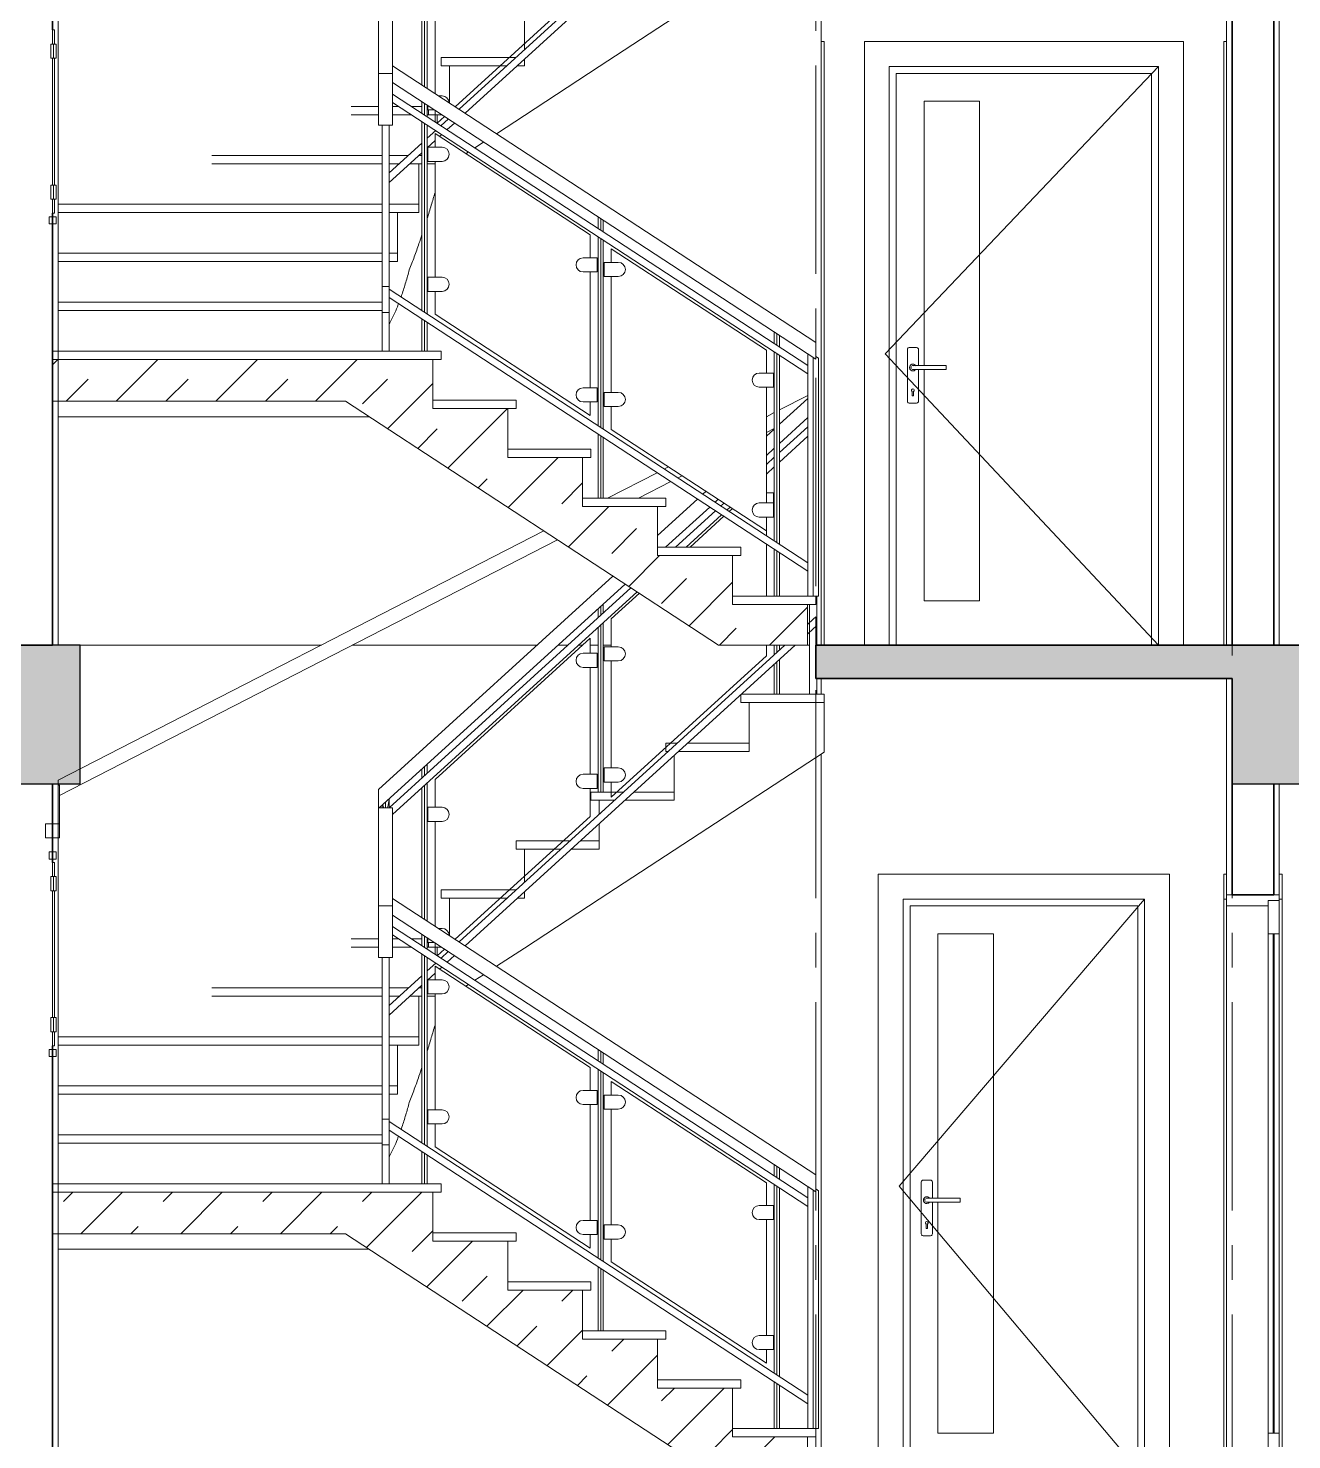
# Model space of a CAD drawing. Header units: millimetres. Extents: x 1373 to 40779, y 1939 to 6439.
# Drawn here: x 20984 to 21439, y 3289 to 3798 of the extents above; entities that cross this region are included whole.
import ezdxf

# ---------------------------------------------------------------- set-up
doc = ezdxf.new("R2010")
doc.units = ezdxf.units.MM
doc.linetypes.add('IMPORT-CENTER2', pattern=[112.5, 75, -12.5, 12.5, -12.5])
for name, color, linetype, lineweight in [('A-DETL', 6, 'Continuous', 30), ('A-DETL-GENF', 92, 'Continuous', 18), ('A-DOOR', 31, 'Continuous', 18), ('A-DOOR-FRAM', 31, 'Continuous', 18), ('A-FLOR-FNSH', 192, 'Continuous', 35), ('A-FLOR-HRAL', 11, 'Continuous', 18), ('A-WALL', 20, 'Continuous', 9), ('A-WALL-FNSH', 113, 'Continuous', 18), ('S-GRID', 252, 'IMPORT-CENTER2', 5), ('S-STRS', 31, 'Continuous', 18)]:
    doc.layers.add(name, color=color, linetype=linetype, lineweight=lineweight)
pattern_1 = [(45, (21247.647, 4327.157), (-17.9605, 17.9605), []), (45, (21265.607, 4327.157), (-17.9605, 17.9605), [12.7, -12.7])]

# ---------------------------------------------------------------- blocks, each defined once
blk = doc.blocks.new('_MB_KAPI_CAMLI_B - _m_kapı_100_camlı-V22-Schnitt 0')
at = {"layer": 'A-DOOR-FRAM'}
for q in [(-237.96, 17.5), (-236.96, -200)]:
    blk.add_line((-236.96, 17.5), q, dxfattribs=at)
blk = doc.blocks.new('_MB_KAPI_CAMLI_B - _m_kapı_100_camlı-V23-Schnitt 0')
at = {"layer": 'A-DOOR-FRAM'}
for p in [(-92.96, -200), (-91.96, 17.5)]:
    blk.add_line(p, (-92.96, 17.5), dxfattribs=at)
blk = doc.blocks.new('_MB_KAPI_CAMLI_B - _m_kapı_90_camlı-2079224-Schnitt 0')
at = {"layer": 'A-DOOR'}
for p, q in [((-76.96, -292), (-76.96, -304)), ((-72.96, -292), (-76.96, -292)), ((-72.96, -304), (-72.96, -292)), ((-76.96, -304), (-72.96, -304)), ((-76.96, -484), (-76.96, -304)), ((-74.76, -304), (-75.16, -304)), ((-75.16, -304), (-75.16, -484)), ((-74.76, -484), (-74.76, -304)), ((-72.96, -484), (-72.96, -304)), ((-76.96, -484), (-76.96, -500)), ((-72.96, -484), (-76.96, -484)), ((-75.16, -484), (-74.76, -484)), ((-72.96, -500), (-72.96, -484)), ((-76.96, -500), (-72.96, -500))]:
    blk.add_line(p, q, dxfattribs=at)
at = {"layer": 'A-DOOR-FRAM'}
for p, q in [((-92.96, -282.5), (-92.96, -291.5)), ((-91.96, -282.5), (-92.96, -282.5)), ((-91.96, -291.5), (-91.96, -282.5)), ((-71.96, -282.5), (-72.96, -282.5)), ((-72.96, -282.5), (-72.96, -291.5)), ((-71.96, -291.5), (-71.96, -282.5)), ((-92.96, -291.5), (-91.96, -291.5)), ((-92.96, -500), (-92.96, -291.5)), ((-91.96, -290), (-91.96, -294)), ((-72.96, -290), (-91.96, -290)), ((-91.96, -294), (-76.96, -294)), ((-91.96, -500), (-91.96, -294)), ((-76.96, -294), (-76.96, -292)), ((-76.96, -292), (-72.96, -292)), ((-72.96, -292), (-72.96, -290)), ((-72.96, -291.5), (-71.96, -291.5)), ((-71.96, -291.5), (-71.96, -500))]:
    blk.add_line(p, q, dxfattribs=at)
blk = doc.blocks.new('RJEJRE')
at = {"layer": 'A-FLOR-HRAL'}
for p, q in [((-368.49, -6.91), (-251.11, 100)), ((-247.34, 100), (-366.29, -8.34)), ((-381.91, 1.87), (-381.91, 48.55)), ((-380.01, 0.62), (-380.01, 50.29)), ((-397.5, 41.3), (-397.5, 6)), ((-392.42, 8.73), (-392.42, 41.3)), ((-377.15, 36.46), (-377.15, -1.25)), ((-369.87, -6), (-321.27, 38.27)), ((-514.32, 21.64), (-514.96, 21.64)), ((-514.96, 21.64), (-514.96, 16.56)), ((-514.32, 16.56), (-514.32, 21.64)), ((-515.59, 16.56), (-515.59, 11.48)), ((-515.59, 16.56), (-513.69, 16.56)), ((-513.69, 11.48), (-513.69, 16.56)), ((-515.59, 11.48), (-513.69, 11.48)), ((-514.96, 11.48), (-514.96, -34.24)), ((-514.32, -34.24), (-514.32, 11.48)), ((-392.42, 6), (-397.5, 6)), ((-397.5, 6), (-397.5, -12.63)), ((-392.42, 2.67), (-392.42, 8.73)), ((-392.42, 8.73), (-239.96, -90.91)), ((-392.42, -12.63), (-392.42, 6)), ((-392.42, 2.67), (-239.96, -96.98)), ((-392.42, -1.43), (-242.82, -99.21)), ((-392.42, -4.46), (-242.82, -102.24)), ((-381.91, -8.29), (-381.91, -4.2)), ((-374.61, -2.1), (-375.85, -2.1)), ((-380.01, -5.45), (-380.01, -9.54)), ((-379.69, -5.65), (-379.69, -7.18)), ((-379.69, -7.18), (-377.36, -7.18)), ((-377.15, -7.32), (-377.15, -11.41)), ((-376.37, -11.92), (-373.75, -9.54)), ((-397.5, -12.63), (-392.42, -12.63)), ((-396.23, -12.63), (-396.23, -35.5)), ((-396.23, -12.63), (-396.23, -94.12)), ((-393.69, -35.5), (-393.69, -12.63)), ((-393.69, -94.12), (-393.69, -12.63)), ((-381.91, -79.41), (-381.91, -11.33)), ((-380.01, -12.57), (-380.01, -80.66)), ((-380.01, -17.4), (-376.92, -14.59)), ((-374.98, -12.82), (-372.44, -10.5)), ((-370.17, -11.88), (-372.79, -14.26)), ((-393.71, -29.88), (-381.91, -19.13)), ((-377.15, -18.23), (-380.01, -20.83)), ((-321.27, -52.23), (-377.15, -15.71)), ((-377.15, -15.71), (-377.15, -20.61)), ((-374.73, -16.02), (-375.54, -16.76)), ((-381.91, -22.57), (-393.71, -33.31)), ((-374.61, -20.61), (-379.69, -20.61)), ((-379.69, -20.61), (-379.69, -25.69)), ((-379.69, -25.69), (-374.61, -25.69)), ((-377.15, -25.69), (-377.15, -67.46)), ((-515.59, -34.24), (-515.59, -39.32)), ((-515.59, -34.24), (-513.69, -34.24)), ((-513.69, -39.32), (-513.69, -34.24)), ((-396.23, -35.61), (-396.23, -32.17)), ((-396.23, -35.5), (-396.23, -70.79)), ((-393.69, -70.79), (-393.69, -35.5)), ((-515.59, -39.32), (-513.69, -39.32)), ((-514.96, -39.32), (-514.96, -44.4)), ((-514.32, -44.4), (-514.32, -39.32)), ((-516.23, -45.67), (-516.23, -48.21)), ((-513.69, -45.67), (-516.23, -45.67)), ((-514.96, -44.4), (-514.32, -44.4)), ((-513.69, -48.21), (-513.69, -45.67)), ((-318.41, -49.8), (-318.41, -45.71)), ((-516.23, -48.21), (-513.69, -48.21)), ((-316.51, -46.95), (-316.51, -51.04)), ((-321.27, -60.46), (-321.27, -52.23)), ((-318.41, -120.92), (-318.41, -52.83)), ((-316.51, -54.08), (-316.51, -122.16)), ((-318.73, -60.46), (-323.81, -60.46)), ((-318.73, -65.54), (-318.73, -60.46)), ((-257.77, -93.74), (-313.65, -57.21)), ((-313.65, -57.21), (-313.65, -62.12)), ((-323.81, -65.54), (-318.73, -65.54)), ((-321.27, -107.3), (-321.27, -65.54)), ((-311.11, -62.12), (-316.19, -62.12)), ((-316.19, -62.12), (-316.19, -67.2)), ((-393.69, -70.79), (-396.23, -70.79)), ((-396.23, -70.79), (-396.23, -80.11)), ((-393.69, -80.11), (-393.69, -70.79)), ((-374.61, -67.46), (-379.69, -67.46)), ((-379.69, -67.46), (-379.69, -72.54)), ((-316.19, -67.2), (-311.11, -67.2)), ((-313.65, -67.2), (-313.65, -108.96)), ((-393.69, -74.75), (-393.69, -71.72)), ((-393.69, -71.72), (-242.82, -170.33)), ((-393.69, -74.75), (-242.82, -173.36)), ((-379.69, -72.54), (-374.61, -72.54)), ((-377.15, -72.54), (-377.15, -80.76)), ((-396.23, -80.11), (-393.69, -80.11)), ((-377.15, -80.76), (-321.27, -117.28)), ((-381.91, -94.12), (-381.91, -82.45)), ((-380.01, -83.69), (-380.01, -94.12)), ((-254.91, -91.3), (-254.91, -87.21)), ((-253.01, -88.45), (-253.01, -92.55)), ((-239.96, -90.91), (-239.96, -96.98)), ((-257.77, -101.96), (-257.77, -93.74)), ((-254.91, -162.42), (-254.91, -94.33)), ((-253.01, -95.58), (-253.01, -163.67)), ((-242.82, -182.35), (-242.82, -95.11)), ((-239.01, -96.62), (-239.96, -95.99)), ((-239.01, -96.62), (-239.01, -182.35)), ((-255.23, -101.96), (-260.31, -101.96)), ((-255.23, -107.04), (-255.23, -101.96)), ((-318.73, -107.3), (-323.81, -107.3)), ((-318.73, -112.38), (-318.73, -107.3)), ((-311.11, -108.96), (-316.19, -108.96)), ((-316.19, -108.96), (-316.19, -114.04)), ((-260.31, -107.04), (-255.23, -107.04)), ((-257.77, -148.8), (-257.77, -107.04)), ((-242.82, -110.03), (-253.01, -115.26)), ((-253.01, -120.44), (-242.82, -111.16)), ((-323.81, -112.38), (-318.73, -112.38)), ((-321.27, -117.28), (-321.27, -112.38)), ((-316.19, -114.04), (-311.11, -114.04)), ((-313.65, -114.04), (-313.65, -122.27)), ((-254.91, -116.24), (-257.77, -117.7)), ((-254.91, -121.95), (-257.77, -123.41)), ((-242.82, -118.03), (-253.01, -127.32)), ((-253.01, -130.6), (-242.82, -121.32)), ((-318.41, -147.06), (-318.41, -123.95)), ((-316.51, -125.2), (-316.51, -147.06)), ((-313.65, -122.27), (-257.77, -158.79)), ((-257.77, -124.78), (-254.91, -122.18)), ((-242.82, -124.76), (-253.01, -134.04)), ((-255.02, -129.15), (-257.77, -131.65)), ((-292.97, -135.78), (-294.49, -136.55)), ((-257.77, -134.94), (-254.91, -132.34)), ((-254.91, -135.77), (-257.77, -138.38)), ((-297.09, -137.89), (-314.95, -147.06)), ((-292.19, -141.09), (-303.83, -147.06)), ((-288.08, -138.98), (-289.59, -139.75)), ((-296.96, -160.48), (-282.57, -147.37)), ((-280.63, -145.61), (-279.51, -144.58)), ((-275.11, -147.45), (-276.24, -148.48)), ((-255.23, -145.1), (-257.77, -145.1)), ((-255.23, -148.8), (-255.23, -145.1)), ((-278.18, -150.25), (-294.06, -164.71)), ((-290.45, -164.71), (-276.08, -151.62)), ((-274.14, -149.85), (-273.01, -148.83)), ((-270.81, -150.26), (-271.94, -151.29)), ((-270, -150.79), (-271.13, -151.82)), ((-255.23, -148.8), (-260.31, -148.8)), ((-255.23, -153.88), (-255.23, -148.8)), ((-273.88, -153.05), (-286.67, -164.71)), ((-273.07, -153.59), (-285.28, -164.71)), ((-260.31, -153.88), (-255.23, -153.88)), ((-257.77, -158.79), (-257.77, -153.88)), ((-337.92, -158.85), (-512.96, -248.71)), ((-333.03, -162.05), (-512.42, -254.14)), ((-257.77, -160.55), (-257.77, -158.79)), ((-257.77, -182.35), (-257.77, -163.59)), ((-254.91, -182.35), (-254.91, -165.45)), ((-253.01, -166.7), (-253.01, -182.35)), ((-397.5, -252.05), (-313.03, -175.12)), ((-308.64, -177.99), (-397.26, -258.7)), ((-393.65, -258.7), (-306.54, -179.36)), ((-304.34, -180.8), (-392.42, -261.02)), ((-303.53, -181.33), (-313.65, -190.54)), ((-239.96, -182.35), (-239.01, -182.35)), ((-239.64, -200.01), (-239.64, -182.35)), ((-318.41, -190.18), (-318.41, -186.89)), ((-316.51, -188.44), (-316.51, -185.15)), ((-242.18, -185.35), (-242.18, -217.65)), ((-316.51, -252.94), (-316.51, -191.88)), ((-313.65, -190.54), (-313.65, -200.62)), ((-242.96, -192.57), (-240.91, -190.71)), ((-240.89, -190.69), (-239.96, -189.84)), ((-239.96, -193.28), (-240.89, -194.13)), ((-239.96, -189.84), (-239.96, -193.28)), ((-321.27, -197.48), (-377.15, -248.38)), ((-321.27, -202.94), (-321.27, -197.48)), ((-318.41, -252.94), (-318.41, -193.61)), ((-240.91, -194.14), (-242.96, -196.01)), ((-368.49, -306.91), (-251.11, -200)), ((-247.34, -200), (-366.29, -308.34)), ((-318.73, -202.94), (-323.81, -202.94)), ((-318.73, -208.02), (-318.73, -202.94)), ((-311.11, -200.62), (-316.19, -200.62)), ((-316.19, -200.62), (-316.19, -205.7)), ((-257.77, -203.9), (-257.77, -200)), ((-254.91, -203.46), (-254.91, -200)), ((-253.01, -201.72), (-253.01, -200)), ((-323.81, -208.02), (-318.73, -208.02)), ((-321.27, -246.57), (-321.27, -208.02)), ((-316.19, -205.7), (-311.11, -205.7)), ((-313.65, -254.79), (-257.77, -203.9)), ((-313.65, -205.7), (-313.65, -244.26)), ((-254.91, -217.65), (-254.91, -206.89)), ((-253.01, -217.65), (-253.01, -205.16)), ((-239.64, -217.65), (-239.64, -212)), ((-254.91, -217.65), (-253.01, -217.65)), ((-240.91, -217.65), (-242.18, -217.65)), ((-239.64, -217.65), (-240.91, -217.65)), ((-380.01, -246.28), (-380.01, -242.99)), ((-381.91, -248.01), (-381.91, -244.72)), ((-377.15, -248.38), (-377.15, -258.46)), ((-318.73, -246.57), (-323.81, -246.57)), ((-318.73, -251.65), (-318.73, -246.57)), ((-311.11, -244.26), (-316.19, -244.26)), ((-316.19, -244.26), (-316.19, -249.34)), ((-512.96, -250.43), (-512.42, -250.43)), ((-512.42, -250.43), (-512.42, -264.39)), ((-397.5, -258.7), (-397.5, -252.05)), ((-381.91, -298.13), (-381.91, -251.45)), ((-380.01, -299.38), (-380.01, -249.71)), ((-323.81, -251.65), (-318.73, -251.65)), ((-321.27, -261.73), (-321.27, -251.65)), ((-318.41, -252.94), (-316.51, -252.94)), ((-316.19, -249.34), (-311.11, -249.34)), ((-313.65, -249.34), (-313.65, -254.79)), ((-397.5, -258.7), (-392.42, -258.7)), ((-397.5, -258.7), (-397.5, -294)), ((-396.23, -257.76), (-396.23, -258.7)), ((-395.93, -257.7), (-395.97, -257.54)), ((-395.59, -258.7), (-395.93, -257.7)), ((-393.98, -257.7), (-394.32, -258.7)), ((-393.76, -256.35), (-393.98, -257.7)), ((-393.7, -255.5), (-393.76, -256.35)), ((-393.69, -258.7), (-393.69, -255.45)), ((-392.42, -291.27), (-392.42, -258.7)), ((-374.61, -258.46), (-379.69, -258.46)), ((-379.69, -258.46), (-379.69, -263.54)), ((-517.5, -264.39), (-517.5, -269.47)), ((-512.42, -264.39), (-517.5, -264.39)), ((-512.42, -269.47), (-512.42, -264.39)), ((-379.69, -263.54), (-374.61, -263.54)), ((-377.15, -263.54), (-377.15, -301.25)), ((-369.87, -306), (-321.27, -261.73)), ((-517.5, -269.47), (-512.42, -269.47)), ((-516.23, -274.55), (-516.23, -277.09)), ((-513.69, -274.55), (-516.23, -274.55)), ((-513.69, -277.09), (-513.69, -274.55)), ((-516.23, -277.09), (-513.69, -277.09)), ((-514.32, -278.36), (-514.96, -278.36)), ((-514.96, -278.36), (-514.96, -283.44)), ((-514.32, -283.44), (-514.32, -278.36)), ((-515.59, -283.44), (-515.59, -288.52)), ((-515.59, -283.44), (-513.69, -283.44)), ((-513.69, -288.52), (-513.69, -283.44)), ((-515.59, -288.52), (-513.69, -288.52)), ((-514.96, -288.52), (-514.96, -334.24)), ((-514.32, -334.24), (-514.32, -288.52)), ((-392.42, -294), (-397.5, -294)), ((-397.5, -294), (-397.5, -312.63)), ((-392.42, -297.33), (-392.42, -291.27)), ((-392.42, -291.27), (-239.96, -390.91)), ((-392.42, -312.63), (-392.42, -294)), ((-392.42, -297.33), (-239.96, -396.98)), ((-392.42, -301.43), (-242.82, -399.21)), ((-392.42, -304.46), (-242.82, -402.24)), ((-381.91, -308.29), (-381.91, -304.2)), ((-374.61, -302.1), (-375.85, -302.1)), ((-380.01, -305.45), (-380.01, -309.54)), ((-379.69, -305.65), (-379.69, -307.18)), ((-379.69, -307.18), (-377.36, -307.18)), ((-377.15, -307.32), (-377.15, -311.41)), ((-376.37, -311.92), (-373.75, -309.54)), ((-397.5, -312.63), (-392.42, -312.63)), ((-396.23, -312.63), (-396.23, -335.5)), ((-396.23, -312.63), (-396.23, -394.12)), ((-393.69, -335.5), (-393.69, -312.63)), ((-393.69, -394.12), (-393.69, -312.63)), ((-381.91, -379.41), (-381.91, -311.33)), ((-380.01, -312.57), (-380.01, -380.66)), ((-380.01, -317.4), (-376.92, -314.59)), ((-374.98, -312.82), (-372.37, -310.44)), ((-370.17, -311.88), (-372.79, -314.26)), ((-393.71, -329.88), (-381.91, -319.13)), ((-377.15, -318.23), (-380.01, -320.83)), ((-321.27, -352.23), (-377.15, -315.71)), ((-377.15, -315.71), (-377.15, -320.61)), ((-374.73, -316.02), (-375.54, -316.76)), ((-381.91, -322.57), (-393.71, -333.31)), ((-374.61, -320.61), (-379.69, -320.61)), ((-379.69, -320.61), (-379.69, -325.69)), ((-379.69, -325.69), (-374.61, -325.69)), ((-377.15, -325.69), (-377.15, -367.46)), ((-515.59, -334.24), (-515.59, -339.32)), ((-515.59, -334.24), (-513.69, -334.24)), ((-513.69, -339.32), (-513.69, -334.24)), ((-396.23, -335.61), (-396.23, -332.17)), ((-396.23, -335.5), (-396.23, -370.79)), ((-393.69, -370.79), (-393.69, -335.5)), ((-515.59, -339.32), (-513.69, -339.32)), ((-514.96, -339.32), (-514.96, -344.4)), ((-514.32, -344.4), (-514.32, -339.32)), ((-516.23, -345.67), (-516.23, -348.21)), ((-513.69, -345.67), (-516.23, -345.67)), ((-514.96, -344.4), (-514.32, -344.4)), ((-513.69, -348.21), (-513.69, -345.67)), ((-318.41, -349.8), (-318.41, -345.71)), ((-516.23, -348.21), (-513.69, -348.21)), ((-316.51, -346.95), (-316.51, -351.04)), ((-321.27, -360.46), (-321.27, -352.23)), ((-318.41, -420.92), (-318.41, -352.83)), ((-316.51, -354.08), (-316.51, -422.16)), ((-318.73, -360.46), (-323.81, -360.46)), ((-318.73, -365.54), (-318.73, -360.46)), ((-257.77, -393.74), (-313.65, -357.21)), ((-313.65, -357.21), (-313.65, -362.12)), ((-323.81, -365.54), (-318.73, -365.54)), ((-321.27, -407.3), (-321.27, -365.54)), ((-311.11, -362.12), (-316.19, -362.12)), ((-316.19, -362.12), (-316.19, -367.2)), ((-393.69, -370.79), (-396.23, -370.79)), ((-396.23, -370.79), (-396.23, -380.11)), ((-393.69, -380.11), (-393.69, -370.79)), ((-374.61, -367.46), (-379.69, -367.46)), ((-379.69, -367.46), (-379.69, -372.54)), ((-316.19, -367.2), (-311.11, -367.2)), ((-313.65, -367.2), (-313.65, -408.96)), ((-393.69, -374.75), (-393.69, -371.72)), ((-393.69, -371.72), (-242.82, -470.33)), ((-393.69, -374.75), (-242.82, -473.36)), ((-379.69, -372.54), (-374.61, -372.54)), ((-377.15, -372.54), (-377.15, -380.76)), ((-396.23, -380.11), (-393.69, -380.11)), ((-377.15, -380.76), (-321.27, -417.28)), ((-381.91, -394.12), (-381.91, -382.45)), ((-380.01, -383.69), (-380.01, -394.12)), ((-254.91, -391.3), (-254.91, -387.21)), ((-253.01, -388.45), (-253.01, -392.55)), ((-239.96, -390.91), (-239.96, -396.98)), ((-257.77, -401.96), (-257.77, -393.74)), ((-254.91, -462.42), (-254.91, -394.33)), ((-253.01, -395.58), (-253.01, -463.67)), ((-242.82, -482.35), (-242.82, -395.11)), ((-239.01, -396.62), (-239.96, -395.99)), ((-239.01, -396.62), (-239.01, -482.35)), ((-255.23, -401.96), (-260.31, -401.96)), ((-255.23, -407.04), (-255.23, -401.96)), ((-318.73, -407.3), (-323.81, -407.3)), ((-318.73, -412.38), (-318.73, -407.3)), ((-311.11, -408.96), (-316.19, -408.96)), ((-316.19, -408.96), (-316.19, -414.04)), ((-260.31, -407.04), (-255.23, -407.04)), ((-257.77, -448.8), (-257.77, -407.04)), ((-323.81, -412.38), (-318.73, -412.38)), ((-321.27, -417.28), (-321.27, -412.38)), ((-316.19, -414.04), (-311.11, -414.04)), ((-313.65, -414.04), (-313.65, -422.27)), ((-318.41, -447.06), (-318.41, -423.95)), ((-316.51, -425.2), (-316.51, -447.06)), ((-313.65, -422.27), (-257.77, -458.79)), ((-255.23, -448.8), (-260.31, -448.8)), ((-255.23, -453.88), (-255.23, -448.8)), ((-260.31, -453.88), (-255.23, -453.88)), ((-257.77, -458.79), (-257.77, -453.88)), ((-254.91, -482.35), (-254.91, -465.45)), ((-253.01, -466.7), (-253.01, -482.35)), ((-239.96, -482.35), (-239.01, -482.35))]:
    blk.add_line(p, q, dxfattribs=at)
at = {"layer": 'A-FLOR-HRAL', "linetype": 'Continuous'}
for p, q in [((-380.96, 1.24), (-380.96, 49.42)), ((-514.64, 11.48), (-514.64, 16.56)), ((-380.96, -8.92), (-380.96, -4.82)), ((-380.96, -80.04), (-380.96, -11.95)), ((-514.64, -39.32), (-514.64, -34.24)), ((-317.46, -50.42), (-317.46, -46.33)), ((-317.46, -121.54), (-317.46, -53.45)), ((-380.96, -94.12), (-380.96, -83.07)), ((-253.96, -91.92), (-253.96, -87.83)), ((-253.96, -163.04), (-253.96, -94.96)), ((-240.91, -182.35), (-240.91, -96.36)), ((-317.46, -147.06), (-317.46, -124.57)), ((-253.96, -182.35), (-253.96, -166.08)), ((-317.46, -189.31), (-317.46, -186.02)), ((-317.46, -252.94), (-317.46, -192.74)), ((-253.96, -202.59), (-253.96, -200)), ((-253.96, -217.65), (-253.96, -206.03)), ((-380.96, -247.15), (-380.96, -243.86)), ((-380.96, -298.76), (-380.96, -250.58)), ((-394.96, -258.7), (-394.96, -256.61)), ((-514.64, -288.52), (-514.64, -283.44)), ((-380.96, -308.92), (-380.96, -304.82)), ((-380.96, -380.04), (-380.96, -311.95)), ((-514.64, -339.32), (-514.64, -334.24)), ((-317.46, -350.42), (-317.46, -346.33)), ((-317.46, -421.54), (-317.46, -353.45)), ((-380.96, -394.12), (-380.96, -383.07)), ((-253.96, -391.92), (-253.96, -387.83)), ((-253.96, -463.04), (-253.96, -394.96)), ((-240.91, -482.35), (-240.91, -396.36)), ((-317.46, -447.06), (-317.46, -424.57)), ((-253.96, -482.35), (-253.96, -466.08))]:
    blk.add_line(p, q, dxfattribs=at)
at = {"layer": 'A-FLOR-HRAL'}
for centre, start, end in [((-374.61, -4.64), 1.7261, 90), ((-374.61, -23.15), 270, 90), ((-323.81, -63), 90, 270), ((-311.11, -64.66), 270, 90), ((-374.61, -70), 270, 90), ((-260.31, -104.5), 90, 270), ((-323.81, -109.84), 90, 270), ((-311.11, -111.5), 270, 90), ((-260.31, -151.34), 90, 270), ((-323.81, -205.48), 90, 270), ((-311.11, -203.16), 270, 90), ((-323.81, -249.11), 90, 270), ((-311.11, -246.8), 270, 90), ((-374.61, -261), 270, 90), ((-374.61, -304.64), 1.7261, 90), ((-374.61, -323.15), 270, 90), ((-323.81, -363), 90, 270), ((-311.11, -364.66), 270, 90), ((-374.61, -370), 270, 90), ((-260.31, -404.5), 90, 270), ((-323.81, -409.84), 90, 270), ((-311.11, -411.5), 270, 90), ((-260.31, -451.34), 90, 270)]:
    blk.add_arc(centre, 2.54, start, end, dxfattribs=at)

msp = doc.modelspace()

# ---------------------------------------------------------------- hatches: boundary and pattern name
at = {"layer": 'A-DETL-GENF'}
h = msp.add_hatch(dxfattribs=at)
h.set_pattern_fill('ANSI33', color=153, style=0)
h.set_pattern_definition([(45, (-2026.8924, 6887.495), (-4.490128, 4.490128), []), (45, (-2022.402, 6887.495), (-4.490128, 4.490128), [3.175, -1.5875])])
h.paths.add_polyline_path([(20451.04, 3275.76), (20451.04, 3563.76), (20977.31, 3563.76), (20977.31, 3525.76), (21002.31, 3525.76), (21002.31, 3575.76), (20451.04, 3575.76), (20426.03, 3575.76), (20426.04, 3275.76), (20376.04, 3275.76), (20376.04, 3215.76), (21976.55, 3215.76), (21976.55, 3245.76), (22262.58, 3245.76), (22276.56, 3245.76), (22276.56, 3275.76), (22276.56, 3575.76), (22251.54, 3575.76), (22251.54, 3275.76), (21976.28, 3275.76), (21976.28, 3575.76), (21951.25, 3575.76), (21267.31, 3575.76), (21267.31, 3563.76), (21417.31, 3563.76), (21417.31, 3525.76), (21442.31, 3525.76), (21442.31, 3563.76), (21951.25, 3563.76), (21951.25, 3275.76)])
at = {"layer": 'S-STRS'}
h = msp.add_hatch(dxfattribs=at)
h.set_pattern_fill('FP_1', color=256, style=0, pattern_type=2)
h.set_pattern_definition(pattern_1)
h.paths.add_polyline_path([(21232.31, 3575.76), (21264.31, 3575.76), (21264.31, 3590.41), (21237.31, 3590.41), (21237.31, 3608.05), (21210.31, 3608.05), (21210.31, 3625.7), (21183.31, 3625.7), (21183.31, 3643.35), (21156.31, 3643.35), (21156.31, 3660.99), (21129.31, 3660.99), (21129.31, 3678.64), (20992.31, 3678.64), (20992.31, 3663.64), (21097.85, 3663.64), (21226.9, 3579.29)])
h = msp.add_hatch(dxfattribs=at)
h.set_pattern_fill('FP_1', color=256, style=0, pattern_type=2)
h.set_pattern_definition(pattern_1)
h.paths.add_polyline_path([(21264.31, 3275.76), (21264.31, 3290.41), (21237.31, 3290.41), (21237.31, 3308.05), (21210.31, 3308.05), (21210.31, 3325.7), (21183.31, 3325.7), (21183.31, 3343.35), (21156.31, 3343.35), (21156.31, 3360.99), (21129.31, 3360.99), (21129.31, 3378.64), (20992.31, 3378.64), (20992.31, 3363.64), (21097.85, 3363.64), (21232.31, 3275.76)])

# ---------------------------------------------------------------- linework, layer by layer
at = {"layer": 'A-DETL'}
for points in [[(20977.31, 3563.76), (20977.31, 3525.76), (21002.31, 3525.76), (21002.31, 3575.76), (20451.04, 3575.76)], [(21267.31, 3575.76), (21267.31, 3563.76), (21417.31, 3563.76), (21417.31, 3525.76), (21442.31, 3525.76), (21442.31, 3563.76)], [(21951.25, 3575.76), (21267.31, 3575.76)]]:
    msp.add_lwpolyline(points, dxfattribs=at)
at = {"layer": 'A-DOOR'}
for p, q in [((21292.31, 3680.76), (21390.81, 3784.26)), ((21306.31, 3676.42), (21306.31, 3771.76)), ((21306.31, 3771.76), (21326.31, 3771.76)), ((21326.31, 3771.76), (21326.31, 3591.76)), ((21303.65, 3682.95), (21300.98, 3682.95)), ((21292.31, 3680.76), (21390.81, 3575.76)), ((21300.31, 3682.28), (21300.31, 3663.62)), ((21304.31, 3676.43), (21304.31, 3682.28)), ((21314.31, 3676.46), (21303.31, 3676.46)), ((21303.31, 3675.06), (21314.31, 3675.06)), ((21304.31, 3663.62), (21304.31, 3675.08)), ((21306.31, 3591.76), (21306.31, 3675.08)), ((21314.31, 3675.76), (21314.31, 3676.46)), ((21314.31, 3675.06), (21314.31, 3675.76)), ((21300.98, 3662.95), (21303.65, 3662.95)), ((21302.06, 3665.52), (21302.06, 3667.15)), ((21302.56, 3665.52), (21302.06, 3665.52)), ((21302.56, 3667.15), (21302.56, 3665.52)), ((21326.31, 3591.76), (21306.31, 3591.76)), ((21297.31, 3380.76), (21385.81, 3484.26)), ((21311.31, 3376.42), (21311.31, 3471.76)), ((21311.31, 3471.76), (21331.31, 3471.76)), ((21331.31, 3471.76), (21331.31, 3291.76)), ((21308.65, 3382.95), (21305.98, 3382.95)), ((21297.31, 3380.76), (21385.81, 3275.76)), ((21305.31, 3382.28), (21305.31, 3363.62)), ((21309.31, 3376.43), (21309.31, 3382.28)), ((21319.31, 3376.46), (21308.31, 3376.46)), ((21308.31, 3375.06), (21319.31, 3375.06)), ((21309.31, 3363.62), (21309.31, 3375.08)), ((21311.31, 3291.76), (21311.31, 3375.08)), ((21319.31, 3375.76), (21319.31, 3376.46)), ((21319.31, 3375.06), (21319.31, 3375.76)), ((21307.06, 3365.52), (21307.06, 3367.15)), ((21307.56, 3367.15), (21307.56, 3365.52)), ((21305.98, 3362.95), (21308.65, 3362.95)), ((21307.56, 3365.52), (21307.06, 3365.52)), ((21331.31, 3291.76), (21311.31, 3291.76))]:
    msp.add_line(p, q, dxfattribs=at)
at = {"layer": 'A-DOOR', "flags": 128}
for points in [[(21303.31, 3676.46), (21303.27, 3676.46), (21303.23, 3676.46), (21303.19, 3676.46), (21303.16, 3676.46), (21303.12, 3676.46), (21303.08, 3676.46), (21303.04, 3676.46), (21303, 3676.46), (21302.96, 3676.46), (21302.92, 3676.46), (21302.89, 3676.46), (21302.85, 3676.46), (21302.82, 3676.46), (21302.78, 3676.46), (21302.75, 3676.46), (21302.72, 3676.46), (21302.69, 3676.46), (21302.65, 3676.46), (21302.63, 3676.46), (21302.6, 3676.46), (21302.57, 3676.46), (21302.54, 3676.46), (21302.52, 3676.46), (21302.5, 3676.46), (21302.47, 3676.46), (21302.45, 3676.46), (21302.43, 3676.46), (21302.41, 3676.46), (21302.4, 3676.46), (21302.38, 3676.46), (21302.37, 3676.46), (21302.36, 3676.46), (21302.35, 3676.46), (21302.34, 3676.46), (21302.33, 3676.46), (21302.32, 3676.46), (21302.32, 3676.46), (21302.32, 3676.46), (21302.31, 3676.46)], [(21302.31, 3675.06), (21302.32, 3675.06), (21302.32, 3675.06), (21302.32, 3675.06), (21302.33, 3675.06), (21302.33, 3675.06), (21302.34, 3675.06), (21302.35, 3675.06), (21302.37, 3675.06), (21302.38, 3675.06), (21302.39, 3675.06), (21302.41, 3675.06), (21302.43, 3675.06), (21302.45, 3675.06), (21302.47, 3675.06), (21302.49, 3675.06), (21302.51, 3675.06), (21302.54, 3675.06), (21302.56, 3675.06), (21302.59, 3675.06), (21302.62, 3675.06), (21302.65, 3675.06), (21302.68, 3675.06), (21302.71, 3675.06), (21302.74, 3675.06), (21302.77, 3675.06), (21302.81, 3675.06), (21302.84, 3675.06), (21302.88, 3675.06), (21302.92, 3675.06), (21302.95, 3675.06), (21302.99, 3675.06), (21303.03, 3675.06), (21303.07, 3675.06), (21303.11, 3675.06), (21303.14, 3675.06), (21303.18, 3675.06), (21303.22, 3675.06), (21303.26, 3675.06), (21303.3, 3675.06), (21303.31, 3675.06)], [(21308.31, 3376.46), (21308.27, 3376.46), (21308.23, 3376.46), (21308.19, 3376.46), (21308.16, 3376.46), (21308.12, 3376.46), (21308.08, 3376.46), (21308.04, 3376.46), (21308, 3376.46), (21307.96, 3376.46), (21307.92, 3376.46), (21307.89, 3376.46), (21307.85, 3376.46), (21307.82, 3376.46), (21307.78, 3376.46), (21307.75, 3376.46), (21307.72, 3376.46), (21307.69, 3376.46), (21307.65, 3376.46), (21307.63, 3376.46), (21307.6, 3376.46), (21307.57, 3376.46), (21307.54, 3376.46), (21307.52, 3376.46), (21307.5, 3376.46), (21307.47, 3376.46), (21307.45, 3376.46), (21307.43, 3376.46), (21307.41, 3376.46), (21307.4, 3376.46), (21307.38, 3376.46), (21307.37, 3376.46), (21307.36, 3376.46), (21307.35, 3376.46), (21307.34, 3376.46), (21307.33, 3376.46), (21307.32, 3376.46), (21307.32, 3376.46), (21307.32, 3376.46), (21307.31, 3376.46)], [(21307.31, 3375.06), (21307.32, 3375.06), (21307.32, 3375.06), (21307.32, 3375.06), (21307.33, 3375.06), (21307.33, 3375.06), (21307.34, 3375.06), (21307.35, 3375.06), (21307.37, 3375.06), (21307.38, 3375.06), (21307.39, 3375.06), (21307.41, 3375.06), (21307.43, 3375.06), (21307.45, 3375.06), (21307.47, 3375.06), (21307.49, 3375.06), (21307.51, 3375.06), (21307.54, 3375.06), (21307.56, 3375.06), (21307.59, 3375.06), (21307.62, 3375.06), (21307.65, 3375.06), (21307.68, 3375.06), (21307.71, 3375.06), (21307.74, 3375.06), (21307.77, 3375.06), (21307.81, 3375.06), (21307.84, 3375.06), (21307.88, 3375.06), (21307.92, 3375.06), (21307.95, 3375.06), (21307.99, 3375.06), (21308.03, 3375.06), (21308.07, 3375.06), (21308.11, 3375.06), (21308.14, 3375.06), (21308.18, 3375.06), (21308.22, 3375.06), (21308.26, 3375.06), (21308.3, 3375.06), (21308.31, 3375.06)]]:
    msp.add_lwpolyline(points, dxfattribs=at)
at = {"layer": 'A-DOOR'}
for centre, radius, start, end in [((21300.98, 3682.28), 0.668, 90, 180), ((21300.98, 3682.28), 0.668, 90, 150), ((21303.65, 3682.28), 0.668, 0, 90), ((21303.65, 3682.28), 0.668, 30, 90), ((21302.31, 3675.76), 1.22, 33.8637, 180), ((21302.31, 3675.76), 1.22, 180, 326.1332), ((21302.31, 3675.76), 1.22, 195, 225), ((21302.31, 3675.76), 1.22, 105, 135), ((21302.31, 3675.76), 0.7, 150, 180), ((21302.31, 3675.76), 0.7, 180, 210), ((21302.31, 3675.76), 1.22, 240, 270), ((21302.31, 3675.76), 0.7, 75, 120), ((21302.31, 3675.76), 0.7, 240, 285), ((21302.31, 3675.76), 1.22, 60, 90), ((21302.31, 3675.76), 1.22, 285, 326.1332), ((21302.31, 3675.76), 1.22, 33.8637, 45), ((21302.31, 3667.59), 0.5, 300, 240), ((21300.98, 3663.62), 0.668, 180, 270), ((21300.98, 3663.62), 0.668, 210, 270), ((21303.65, 3663.62), 0.668, 270, 0), ((21303.65, 3663.62), 0.668, 270, 330), ((21305.98, 3382.28), 0.668, 90, 180), ((21305.98, 3382.28), 0.668, 90, 150), ((21308.65, 3382.28), 0.668, 0, 90), ((21308.65, 3382.28), 0.668, 30, 90), ((21307.31, 3375.76), 1.22, 33.8637, 180), ((21307.31, 3375.76), 1.22, 180, 326.1332), ((21307.31, 3375.76), 1.22, 195, 225), ((21307.31, 3375.76), 1.22, 105, 135), ((21307.31, 3375.76), 0.7, 150, 180), ((21307.31, 3375.76), 0.7, 180, 210), ((21307.31, 3375.76), 1.22, 240, 270), ((21307.31, 3375.76), 0.7, 75, 120), ((21307.31, 3375.76), 0.7, 240, 285), ((21307.31, 3375.76), 1.22, 60, 85.1394), ((21307.31, 3375.76), 1.22, 285, 326.1332), ((21307.31, 3375.76), 1.22, 33.8637, 45), ((21307.31, 3367.59), 0.5, 300, 240), ((21305.98, 3363.62), 0.668, 180, 270), ((21305.98, 3363.62), 0.668, 210, 270), ((21308.65, 3363.62), 0.668, 270, 0), ((21308.65, 3363.62), 0.668, 270, 330)]:
    msp.add_arc(centre, radius, start, end, dxfattribs=at)
at = {"layer": 'A-DOOR-FRAM'}
for p, q in [((21399.81, 3793.26), (21284.81, 3793.26)), ((21284.81, 3793.26), (21284.81, 3575.76)), ((21399.81, 3575.76), (21399.81, 3793.26)), ((21293.81, 3575.76), (21293.81, 3784.26)), ((21293.81, 3784.26), (21390.81, 3784.26)), ((21390.81, 3784.26), (21390.81, 3575.76)), ((21296.31, 3575.76), (21296.31, 3781.76)), ((21296.31, 3781.76), (21388.31, 3781.76)), ((21388.31, 3781.76), (21388.31, 3575.76)), ((21394.81, 3493.26), (21289.81, 3493.26)), ((21289.81, 3493.26), (21289.81, 3275.76)), ((21394.81, 3275.76), (21394.81, 3493.26)), ((21298.81, 3275.76), (21298.81, 3484.26)), ((21298.81, 3484.26), (21385.81, 3484.26)), ((21385.81, 3484.26), (21385.81, 3275.76)), ((21301.31, 3275.76), (21301.31, 3481.76)), ((21301.31, 3481.76), (21383.31, 3481.76)), ((21383.31, 3481.76), (21383.31, 3275.76))]:
    msp.add_line(p, q, dxfattribs=at)
at = {"layer": 'A-FLOR-FNSH', "color": 250}
for p, q in [((21951.25, 3575.76), (21267.31, 3575.76)), ((21267.31, 3575.76), (21267.31, 3563.76)), ((21267.31, 3563.76), (21417.31, 3563.76))]:
    msp.add_line(p, q, dxfattribs=at)
at = {"layer": 'A-WALL', "lineweight": 35}
for p, q in [((21417.31, 3575.76), (21417.31, 3863.76)), ((20992.31, 3797.4), (20992.31, 3825.76)), ((21432.31, 3575.76), (21432.31, 3825.76)), ((20992.31, 3575.76), (20992.31, 3731.36)), ((20977.31, 3575.76), (20992.31, 3575.76)), ((21417.31, 3485.76), (21417.31, 3563.76)), ((20992.31, 3497.4), (20992.31, 3525.76)), ((21432.31, 3485.76), (21432.31, 3525.76)), ((21417.31, 3485.76), (21432.31, 3485.76)), ((20992.31, 3275.76), (20992.31, 3431.36))]:
    msp.add_line(p, q, dxfattribs=at)
at = {"layer": 'A-WALL'}
for p, q in [((21269.31, 3575.76), (21269.31, 3836.54)), ((20994.31, 3575.76), (21089.2, 3575.76)), ((21100.32, 3575.76), (21166.92, 3575.76)), ((21174.47, 3575.76), (21178.08, 3575.76)), ((21181.85, 3575.76), (21183.24, 3575.76)), ((21186, 3575.76), (21188.86, 3575.76)), ((21190.77, 3575.76), (21193.62, 3575.76)), ((21264.31, 3575.76), (21265.1, 3575.76)), ((21269.31, 3563.76), (21269.31, 3558.11)), ((21269.31, 3536.54), (21269.31, 3275.76))]:
    msp.add_line(p, q, dxfattribs=at)
at = {"layer": 'A-WALL-FNSH', "color": 7, "lineweight": 9}
for p, q in [((21415.31, 3863.76), (21415.31, 3575.76)), ((20994.31, 3575.76), (20994.31, 3827.05)), ((21434.31, 3575.76), (21434.31, 3825.76)), ((20992.31, 3575.76), (20994.31, 3575.76)), ((21415.31, 3563.76), (21415.31, 3485.76)), ((20994.31, 3275.76), (20994.31, 3527.05)), ((21434.31, 3485.76), (21434.31, 3525.76)), ((21415.31, 3485.76), (21417.31, 3485.76)), ((21432.31, 3485.76), (21434.31, 3485.76))]:
    msp.add_line(p, q, dxfattribs=at)
at = {"layer": 'S-GRID', "lineweight": 18}
for p, q in [((21267.31, 2922.05), (21267.31, 5571.72)), ((21417.31, 2922.05), (21417.31, 5571.72))]:
    msp.add_line(p, q, dxfattribs=at)
at = {"layer": 'S-STRS'}
for p, q in [((21162.31, 3790.28), (21162.31, 3802.17)), ((21189.31, 3784.25), (21216.31, 3801.9)), ((21132.31, 3787.52), (21159.28, 3787.52)), ((21132.31, 3784.52), (21132.31, 3787.52)), ((21155.99, 3784.52), (21132.31, 3784.52)), ((21135.31, 3771.12), (21135.31, 3784.52)), ((21135.31, 3784.52), (21155.99, 3784.52)), ((21159.76, 3784.52), (21162.31, 3784.52)), ((21162.31, 3784.52), (21159.76, 3784.52)), ((21162.31, 3784.52), (21162.31, 3786.83)), ((21162.31, 3784.52), (21162.31, 3786.83)), ((21162.31, 3766.6), (21189.31, 3784.25)), ((21099.9, 3769.88), (21109.77, 3769.88)), ((21114.85, 3769.88), (21117.03, 3769.88)), ((21121.67, 3769.88), (21125.36, 3769.88)), ((21127.27, 3769.88), (21127.58, 3769.88)), ((21109.77, 3766.88), (21099.9, 3766.88)), ((21121.62, 3766.88), (21114.85, 3766.88)), ((21127.77, 3766.88), (21127.27, 3766.88)), ((21127.77, 3766.88), (21127.77, 3768.58)), ((21132.52, 3766.88), (21127.77, 3766.88)), ((21130.85, 3763.88), (21130.85, 3766.88)), ((21130.85, 3766.88), (21132.31, 3766.88)), ((21132.31, 3766.88), (21132.52, 3766.88)), ((21152.27, 3760.04), (21162.31, 3766.6)), ((21144.5, 3754.96), (21147.63, 3757)), ((21049.7, 3752.23), (21111.06, 3752.23)), ((21111.06, 3749.23), (21049.7, 3749.23)), ((21113.57, 3752.23), (21120.53, 3752.23)), ((21117.24, 3749.23), (21113.57, 3749.23)), ((21125.36, 3749.23), (21121.01, 3749.23)), ((21124.31, 3752.23), (21125.36, 3752.23)), ((21124.34, 3731.58), (21124.34, 3749.23)), ((21124.34, 3749.23), (21125.36, 3749.23)), ((21127.27, 3752.23), (21127.58, 3752.23)), ((21127.27, 3749.23), (21130.12, 3749.23)), ((21130.12, 3749.23), (21127.27, 3749.23)), ((21141.2, 3752.81), (21142.18, 3753.44)), ((20994.31, 3734.58), (21111.04, 3734.58)), ((21113.58, 3734.58), (21124.34, 3734.58)), ((21124.34, 3731.58), (21124.34, 3734.58)), ((21111.04, 3731.58), (20994.31, 3731.58)), ((21124.34, 3731.58), (21113.58, 3731.58)), ((21116.56, 3713.94), (21116.56, 3731.58)), ((21116.56, 3731.58), (21120.84, 3731.58)), ((21120.84, 3731.58), (21124.34, 3731.58)), ((20994.31, 3716.94), (21111.04, 3716.94)), ((21111.04, 3713.94), (20994.31, 3713.94)), ((21113.58, 3716.94), (21116.56, 3716.94)), ((21113.58, 3713.94), (21116.56, 3713.94)), ((21116.56, 3713.94), (21113.58, 3713.94)), ((21116.56, 3713.94), (21116.56, 3716.94)), ((20994.31, 3699.29), (21111.04, 3699.29)), ((21111.04, 3696.29), (20994.31, 3696.29)), ((21132.31, 3681.64), (20992.31, 3681.64)), ((20992.31, 3681.64), (20992.31, 3678.64)), ((21129.31, 3678.64), (20992.31, 3678.64)), ((20992.31, 3678.64), (20992.31, 3663.64)), ((20992.31, 3678.64), (21132.31, 3678.64)), ((21129.31, 3660.99), (21129.31, 3678.64)), ((21132.31, 3678.64), (21132.31, 3681.64)), ((20992.31, 3663.64), (21097.85, 3663.64)), ((21097.85, 3663.64), (21232.31, 3575.76)), ((21159.31, 3663.99), (21129.31, 3663.99)), ((21129.31, 3663.99), (21129.31, 3660.99)), ((21159.31, 3660.99), (21159.31, 3663.99)), ((20994.31, 3658.03), (21106.43, 3658.03)), ((21156.31, 3660.99), (21129.31, 3660.99)), ((21129.31, 3660.99), (21159.31, 3660.99)), ((21156.31, 3643.35), (21156.31, 3660.99)), ((21186.31, 3646.35), (21156.31, 3646.35)), ((21156.31, 3646.35), (21156.31, 3643.35)), ((21183.31, 3643.35), (21156.31, 3643.35)), ((21156.31, 3643.35), (21186.31, 3643.35)), ((21183.31, 3625.7), (21183.31, 3643.35)), ((21186.31, 3643.35), (21186.31, 3646.35)), ((21213.31, 3628.7), (21183.31, 3628.7)), ((21183.31, 3628.7), (21183.31, 3625.7)), ((21213.31, 3625.7), (21213.31, 3628.7)), ((21210.31, 3625.7), (21183.31, 3625.7)), ((21183.31, 3625.7), (21213.31, 3625.7)), ((21210.31, 3608.05), (21210.31, 3625.7)), ((21240.31, 3611.05), (21210.31, 3611.05)), ((21210.31, 3611.05), (21210.31, 3608.05)), ((21237.31, 3608.05), (21210.31, 3608.05)), ((21210.31, 3608.05), (21240.31, 3608.05)), ((21237.31, 3590.41), (21237.31, 3608.05)), ((21240.31, 3608.05), (21240.31, 3611.05)), ((21267.31, 3593.41), (21237.31, 3593.41)), ((21237.31, 3593.41), (21237.31, 3590.41)), ((21267.31, 3590.41), (21267.31, 3593.41)), ((21264.31, 3590.41), (21237.31, 3590.41)), ((21237.31, 3590.41), (21267.31, 3590.41)), ((21264.31, 3575.76), (21264.31, 3590.41)), ((21232.31, 3575.76), (21264.31, 3575.76)), ((21240.31, 3555.11), (21240.31, 3557.89)), ((21240.56, 3558.11), (21252.36, 3558.11)), ((21254.27, 3558.11), (21265.09, 3558.11)), ((21267.63, 3558.11), (21270.31, 3558.11)), ((21270.31, 3555.11), (21270.31, 3558.11)), ((21270.31, 3555.11), (21240.31, 3555.11)), ((21243.31, 3537.47), (21243.31, 3555.11)), ((21243.31, 3555.11), (21270.31, 3555.11)), ((21270.31, 3537.19), (21270.31, 3555.11)), ((21213.31, 3540.47), (21217.41, 3540.47)), ((21213.31, 3537.47), (21213.31, 3540.47)), ((21221.18, 3540.47), (21243.31, 3540.47)), ((21243.31, 3537.47), (21243.31, 3540.47)), ((21214.12, 3537.47), (21213.31, 3537.47)), ((21216.31, 3519.82), (21216.31, 3536.03)), ((21217.89, 3537.47), (21243.31, 3537.47)), ((21243.31, 3537.47), (21217.89, 3537.47)), ((21243.31, 3519.55), (21270.31, 3537.19)), ((21186.31, 3522.82), (21188.86, 3522.82)), ((21186.31, 3519.82), (21186.31, 3522.82)), ((21194.74, 3519.82), (21186.31, 3519.82)), ((21189.31, 3514.88), (21189.31, 3519.82)), ((21189.31, 3519.82), (21194.74, 3519.82)), ((21190.77, 3522.82), (21198.03, 3522.82)), ((21198.51, 3519.82), (21216.31, 3519.82)), ((21216.31, 3519.82), (21198.51, 3519.82)), ((21201.81, 3522.82), (21216.31, 3522.82)), ((21216.31, 3519.82), (21216.31, 3522.82)), ((21216.31, 3501.9), (21243.31, 3519.55)), ((21189.31, 3502.17), (21189.31, 3511.44)), ((21159.31, 3505.17), (21178.66, 3505.17)), ((21159.31, 3502.17), (21159.31, 3505.17)), ((21182.43, 3505.17), (21189.31, 3505.17)), ((21189.31, 3502.17), (21189.31, 3505.17)), ((21175.37, 3502.17), (21159.31, 3502.17)), ((21162.31, 3490.28), (21162.31, 3502.17)), ((21162.31, 3502.17), (21175.37, 3502.17)), ((21179.14, 3502.17), (21189.31, 3502.17)), ((21189.31, 3502.17), (21179.14, 3502.17)), ((21189.31, 3484.25), (21216.31, 3501.9)), ((21132.31, 3487.52), (21159.28, 3487.52)), ((21132.31, 3484.52), (21132.31, 3487.52)), ((21155.99, 3484.52), (21132.31, 3484.52)), ((21135.31, 3471.12), (21135.31, 3484.52)), ((21135.31, 3484.52), (21155.99, 3484.52)), ((21159.76, 3484.52), (21162.31, 3484.52)), ((21162.31, 3484.52), (21159.76, 3484.52)), ((21162.31, 3484.52), (21162.31, 3486.85)), ((21162.31, 3484.52), (21162.31, 3486.85)), ((21162.31, 3466.6), (21189.31, 3484.25)), ((21099.9, 3469.88), (21109.77, 3469.88)), ((21114.85, 3469.88), (21117.03, 3469.88)), ((21121.67, 3469.88), (21125.36, 3469.88)), ((21127.27, 3469.88), (21127.58, 3469.88)), ((21109.77, 3466.88), (21099.9, 3466.88)), ((21121.62, 3466.88), (21114.85, 3466.88)), ((21127.77, 3466.88), (21127.27, 3466.88)), ((21127.77, 3466.88), (21127.77, 3468.58)), ((21132.52, 3466.88), (21127.77, 3466.88)), ((21130.85, 3463.88), (21130.85, 3466.88)), ((21130.85, 3466.88), (21132.31, 3466.88)), ((21132.31, 3466.88), (21132.52, 3466.88)), ((21152.27, 3460.04), (21162.31, 3466.6)), ((21144.5, 3454.96), (21147.63, 3457)), ((21049.7, 3452.23), (21111.06, 3452.23)), ((21111.06, 3449.23), (21049.7, 3449.23)), ((21113.57, 3452.23), (21120.53, 3452.23)), ((21117.24, 3449.23), (21113.57, 3449.23)), ((21125.36, 3449.23), (21121.01, 3449.23)), ((21124.31, 3452.23), (21125.36, 3452.23)), ((21124.34, 3431.58), (21124.34, 3449.23)), ((21124.34, 3449.23), (21125.36, 3449.23)), ((21127.27, 3452.23), (21127.58, 3452.23)), ((21127.27, 3449.23), (21130.12, 3449.23)), ((21130.12, 3449.23), (21127.27, 3449.23)), ((21141.2, 3452.81), (21142.18, 3453.44)), ((20994.31, 3434.58), (21111.04, 3434.58)), ((21113.58, 3434.58), (21124.34, 3434.58)), ((21124.34, 3431.58), (21124.34, 3434.58)), ((21111.04, 3431.58), (20994.31, 3431.58)), ((21124.34, 3431.58), (21113.58, 3431.58)), ((21116.56, 3413.94), (21116.56, 3431.58)), ((21116.56, 3431.58), (21120.84, 3431.58)), ((21120.84, 3431.58), (21124.34, 3431.58)), ((20994.31, 3416.94), (21111.04, 3416.94)), ((21111.04, 3413.94), (20994.31, 3413.94)), ((21113.58, 3416.94), (21116.56, 3416.94)), ((21113.58, 3413.94), (21116.56, 3413.94)), ((21116.56, 3413.94), (21113.58, 3413.94)), ((21116.56, 3413.94), (21116.56, 3416.94)), ((20994.31, 3399.29), (21111.04, 3399.29)), ((21111.04, 3396.29), (20994.31, 3396.29)), ((21132.31, 3381.64), (20992.31, 3381.64)), ((20992.31, 3381.64), (20992.31, 3378.64)), ((21129.31, 3378.64), (20992.31, 3378.64)), ((20992.31, 3378.64), (20992.31, 3363.64)), ((20992.31, 3378.64), (21132.31, 3378.64)), ((21129.31, 3360.99), (21129.31, 3378.64)), ((21132.31, 3378.64), (21132.31, 3381.64)), ((20992.31, 3363.64), (21097.85, 3363.64)), ((21097.85, 3363.64), (21232.31, 3275.76)), ((21159.31, 3363.99), (21129.31, 3363.99)), ((21129.31, 3363.99), (21129.31, 3360.99)), ((21159.31, 3360.99), (21159.31, 3363.99)), ((20994.31, 3358.03), (21106.43, 3358.03)), ((21156.31, 3360.99), (21129.31, 3360.99)), ((21129.31, 3360.99), (21159.31, 3360.99)), ((21156.31, 3343.35), (21156.31, 3360.99)), ((21186.31, 3346.35), (21156.31, 3346.35)), ((21156.31, 3346.35), (21156.31, 3343.35)), ((21183.31, 3343.35), (21156.31, 3343.35)), ((21156.31, 3343.35), (21186.31, 3343.35)), ((21183.31, 3325.7), (21183.31, 3343.35)), ((21186.31, 3343.35), (21186.31, 3346.35)), ((21213.31, 3328.7), (21183.31, 3328.7)), ((21183.31, 3328.7), (21183.31, 3325.7)), ((21213.31, 3325.7), (21213.31, 3328.7)), ((21210.31, 3325.7), (21183.31, 3325.7)), ((21183.31, 3325.7), (21213.31, 3325.7)), ((21210.31, 3308.05), (21210.31, 3325.7)), ((21240.31, 3311.05), (21210.31, 3311.05)), ((21210.31, 3311.05), (21210.31, 3308.05)), ((21237.31, 3308.05), (21210.31, 3308.05)), ((21210.31, 3308.05), (21240.31, 3308.05)), ((21237.31, 3290.41), (21237.31, 3308.05)), ((21240.31, 3308.05), (21240.31, 3311.05)), ((21267.31, 3293.41), (21237.31, 3293.41)), ((21237.31, 3293.41), (21237.31, 3290.41)), ((21267.31, 3290.41), (21267.31, 3293.41)), ((21264.31, 3290.41), (21237.31, 3290.41)), ((21237.31, 3290.41), (21267.31, 3290.41)), ((21264.31, 3275.76), (21264.31, 3290.41))]:
    msp.add_line(p, q, dxfattribs=at)
for points, knots in [([(21127.28, 3729.44), (21127.78, 3731.06), (21128.74, 3734.19), (21129.68, 3737.32), (21130.13, 3738.83)], [0.4333588, 0.4333588, 0.4333588, 0.4333588, 0.6666667, 0.883541, 0.883541, 0.883541, 0.883541]), ([(21117.89, 3701.24), (21117.98, 3701.51), (21118.59, 3703.25), (21119.6, 3706.49), (21120.44, 3709.47), (21120.84, 3710.97)], [0.271408, 0.271408, 0.271408, 0.271408, 0.3333333, 0.6666667, 1, 1, 1, 1]), ([(21113.59, 3691.28), (21113.69, 3691.47), (21114.29, 3692.6), (21115.32, 3694.72), (21116.16, 3696.69), (21116.56, 3697.69)], [0.2680706, 0.2680706, 0.2680706, 0.2680706, 0.3333333, 0.6666667, 1, 1, 1, 1]), ([(21127.28, 3429.44), (21127.78, 3431.06), (21128.74, 3434.19), (21129.68, 3437.32), (21130.13, 3438.83)], [0.4333588, 0.4333588, 0.4333588, 0.4333588, 0.6666667, 0.883541, 0.883541, 0.883541, 0.883541]), ([(21117.89, 3401.24), (21117.98, 3401.51), (21118.59, 3403.25), (21119.6, 3406.49), (21120.44, 3409.47), (21120.84, 3410.97)], [0.271408, 0.271408, 0.271408, 0.271408, 0.3333333, 0.6666667, 1, 1, 1, 1]), ([(21113.59, 3391.28), (21113.69, 3391.47), (21114.29, 3392.6), (21115.32, 3394.72), (21116.16, 3396.69), (21116.56, 3397.69)], [0.2680706, 0.2680706, 0.2680706, 0.2680706, 0.3333333, 0.6666667, 1, 1, 1, 1])]:
    msp.add_open_spline(points, degree=3, knots=knots, dxfattribs=at)
for points in [[(21124.34, 3720.46), (21124.69, 3721.49), (21125.04, 3722.52), (21125.38, 3723.55)], [(21120.84, 3710.97), (21121.46, 3712.54), (21122.66, 3715.69), (21123.79, 3718.87), (21124.34, 3720.46)], [(21116.56, 3697.69), (21116.7, 3698.05), (21116.85, 3698.42), (21116.99, 3698.79)], [(21124.34, 3420.46), (21124.69, 3421.49), (21125.04, 3422.52), (21125.38, 3423.55)], [(21120.84, 3410.97), (21121.46, 3412.54), (21122.66, 3415.69), (21123.79, 3418.87), (21124.34, 3420.46)], [(21116.56, 3397.69), (21116.7, 3398.05), (21116.85, 3398.42), (21116.99, 3398.79)]]:
    msp.add_open_spline(points, degree=3, dxfattribs=at)

# ---------------------------------------------------------------- block references
msp.add_blockref('RJEJRE', (21507.27, 3775.76))
at = {"layer": 'A-DOOR'}
for name in ['_MB_KAPI_CAMLI_B - _m_kapı_100_camlı-V22-Schnitt 0', '_MB_KAPI_CAMLI_B - _m_kapı_100_camlı-V23-Schnitt 0', '_MB_KAPI_CAMLI_B - _m_kapı_90_camlı-2079224-Schnitt 0']:
    msp.add_blockref(name, (21507.27, 3775.76), dxfattribs=at)

doc.saveas('drawing.dxf')
